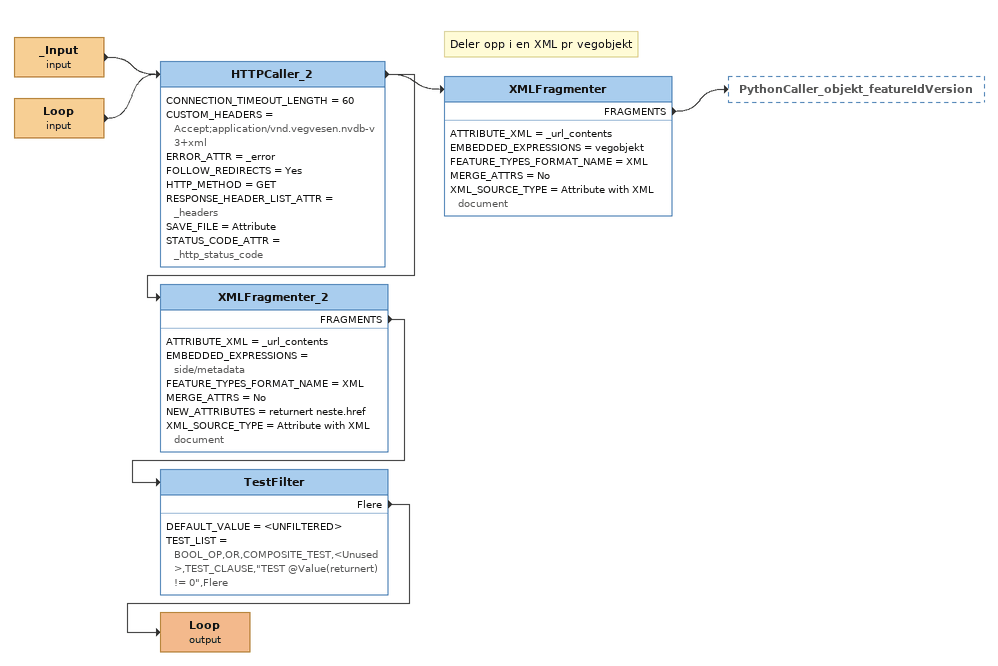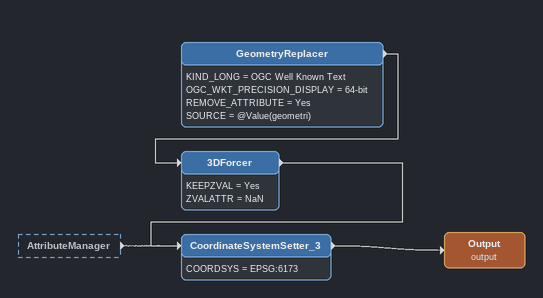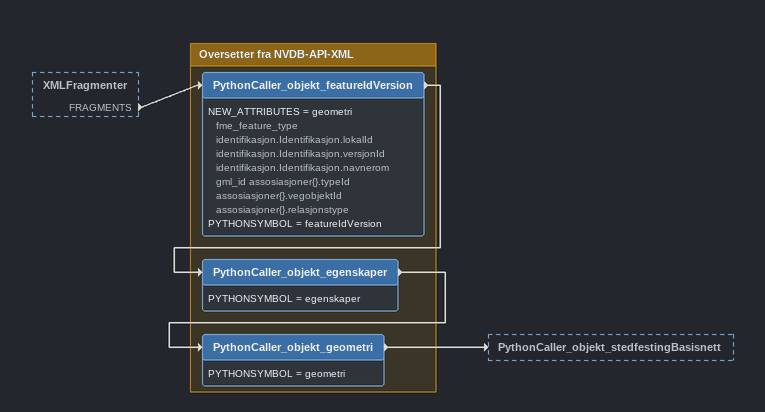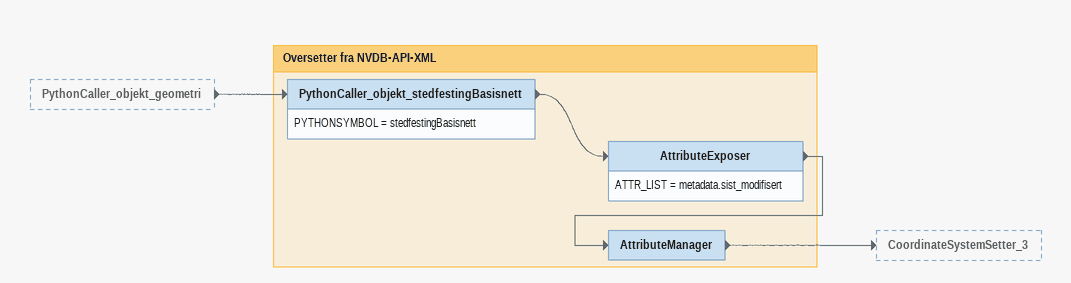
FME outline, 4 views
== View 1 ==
_Input (input)
    -> HTTPCaller_2
Loop (input)
    -> HTTPCaller_2
HTTPCaller_2
    CONNECTION_TIMEOUT_LENGTH = 60
    CUSTOM_HEADERS = Accept;application/vnd.vegvesen.nvdb-v3+xml
    ERROR_ATTR = _error
    FOLLOW_REDIRECTS = Yes
    HTTP_METHOD = GET
    RESPONSE_HEADER_LIST_ATTR = _headers
    SAVE_FILE = Attribute
    STATUS_CODE_ATTR = _http_status_code
    -> XMLFragmenter_2
    -> XMLFragmenter
Note: Deler opp i en XML pr vegobjekt
XMLFragmenter
    ATTRIBUTE_XML = _url_contents
    EMBEDDED_EXPRESSIONS = vegobjekt
    FEATURE_TYPES_FORMAT_NAME = XML
    MERGE_ATTRS = No
    XML_SOURCE_TYPE = Attribute with XML document
    FRAGMENTS -> PythonCaller_objekt_featureIdVersion
XMLFragmenter_2
    ATTRIBUTE_XML = _url_contents
    EMBEDDED_EXPRESSIONS = side/metadata
    FEATURE_TYPES_FORMAT_NAME = XML
    MERGE_ATTRS = No
    NEW_ATTRIBUTES = returnert neste.href
    XML_SOURCE_TYPE = Attribute with XML document
    FRAGMENTS -> TestFilter
TestFilter
    DEFAULT_VALUE = <UNFILTERED>
    TEST_LIST = BOOL_OP,OR,COMPOSITE_TEST,<Unused>,TEST_CLAUSE,"TEST @Value(returnert) != 0",Flere
    Flere -> Loop (output)
Loop (output)

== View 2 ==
AttributeManager [outside]
    -> CoordinateSystemSetter_3
GeometryReplacer
    KIND_LONG = OGC Well Known Text
    OGC_WKT_PRECISION_DISPLAY = 64-bit
    REMOVE_ATTRIBUTE = Yes
    SOURCE = @Value(geometri)
    -> 3DForcer
3DForcer
    KEEPZVAL = Yes
    ZVALATTR = NaN
    -> CoordinateSystemSetter_3
CoordinateSystemSetter_3
    COORDSYS = EPSG:6173
    -> Output (output)
Output (output)

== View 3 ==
XMLFragmenter [outside]
    FRAGMENTS -> PythonCaller_objekt_featureIdVersion

Bookmark: Oversetter fra NVDB-API-XML
PythonCaller_objekt_featureIdVersion
    NEW_ATTRIBUTES = geometri fme_feature_type identifikasjon.Identifikasjon.lokalId identifikasjon.Identifikasjon.versjonId identifikasjon.Identifikasjon.navnerom gml_id assosiasjoner{}.typeId assosiasjoner{}.vegobjektId assosiasjoner{}.relasjonstype
    PYTHONSYMBOL = featureIdVersion
    -> PythonCaller_objekt_egenskaper
PythonCaller_objekt_egenskaper
    PYTHONSYMBOL = egenskaper
    -> PythonCaller_objekt_geometri
PythonCaller_objekt_geometri
    PYTHONSYMBOL = geometri
    -> PythonCaller_objekt_stedfestingBasisnett

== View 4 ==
PythonCaller_objekt_geometri [outside]
    -> PythonCaller_objekt_stedfestingBasisnett

Bookmark: Oversetter fra NVDB-API-XML
PythonCaller_objekt_stedfestingBasisnett
    PYTHONSYMBOL = stedfestingBasisnett
    -> AttributeExposer
AttributeExposer
    ATTR_LIST = metadata.sist_modifisert
    -> AttributeManager
AttributeManager
    -> CoordinateSystemSetter_3
